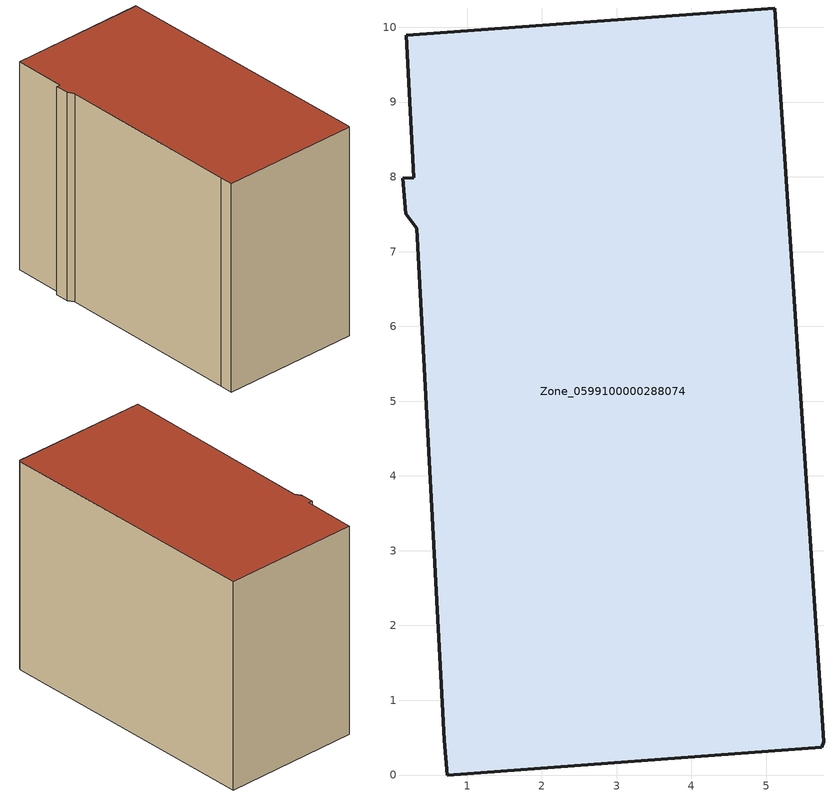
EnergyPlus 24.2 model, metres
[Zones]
Zone_0599100000288074
 floor ground (C_G): 0.32,7.31 0.18,7.51 0.14,7.98 0.29,7.99 0.18,9.89 5.11,10.26 5.77,0.45 5.74,0.37 0.73,0 0.7,0.46 z0
 wall outside (C_F): 5.74,0.37 5.77,0.45 5.11,10.26 0.18,9.89 0.29,7.99 0.14,7.98 0.18,7.51 0.32,7.31 0.7,0.46 0.73,0 5.74,0.37 z0:7.57
 roof outside (C_R): 0.18,7.51 0.32,7.31 0.7,0.46 0.73,0 5.74,0.37 5.77,0.45 5.11,10.26 0.18,9.89 0.29,7.99 0.14,7.98 z7.57
[BUILDING]
Pand.0599100000288074: North Axis=0; Terrain=City; Loads Convergence Tolerance Value=0.04; Temperature Convergence Tolerance Value=0.4; Solar Distribution=FullExterior; Maximum Number of Warmup Days=25; Minimum Number of Warmup Days=1
[Site:Location]
Rotterdam.The.Hague.AP_ZH_NLD Design_Conditions: Latitude=51.96; Longitude=4.45; Time Zone=1; Elevation=-4.5
[SITE:GROUNDTEMPERATURE:BUILDINGSURFACE]
18, 18, 18, 18, 18, 18, 18, 18, 18, 18, 18, 18
[MATERIAL] Thermal Absorptance=0.9; Solar Absorptance=0.7; Visible Absorptance=0.7
Name | Roughness | Thickness | Conductivity | Density | Specific Heat
G.TC.1946 | MediumSmooth | 0.15 | 1 | 540 | 1210
F.TC.1946 | Rough | 0.3 | 0.857143 | 1920 | 840
R.TC.1946 | MediumRough | 0.2 | 0.909091 | 1500 | 1000
[CONSTRUCTION]
C_G: G.TC.1946
C_F: F.TC.1946
C_R: R.TC.1946
[ZONE]
Zone_0599100000288074: Type=1; Multiplier=1; Ceiling Height=Autocalculate; Volume=Autocalculate; Floor Area=autocalculate; Part of Total Floor Area=Yes
[ZONEINFILTRATION:DESIGNFLOWRATE]
Infil_Zone_0599100000288074: Zone or ZoneList or Space or SpaceList=Zone_0599100000288074; Schedule=AlwaysOn; Design Flow Rate Calculation Method=Flow/Area; Flow Rate per Floor Area=0.003; Constant Term Coefficient=1; Temperature Term Coefficient=0; Velocity Term Coefficient=0; Velocity Squared Term Coefficient=0
[HVACTEMPLATE:ZONE:IDEALLOADSAIRSYSTEM]
Zone_0599100000288074: Maximum Heating Supply Air Temperature=50; Minimum Cooling Supply Air Temperature=13; Maximum Heating Supply Air Humidity Ratio=0.0156; Minimum Cooling Supply Air Humidity Ratio=0.0077; Heating Limit=NoLimit; Cooling Limit=NoLimit; Dehumidification Control Type=ConstantSensibleHeatRatio; Cooling Sensible Heat Ratio=0.7; Dehumidification Setpoint=60; Humidification Control Type=None; Humidification Setpoint=30; Outdoor Air Method=None; Outdoor Air Flow Rate per Person=0.00944; Outdoor Air Flow Rate per Zone Floor Area=0; Outdoor Air Flow Rate per Zone=0; Demand Controlled Ventilation Type=None; Outdoor Air Economizer Type=NoEconomizer; Heat Recovery Type=None; Sensible Heat Recovery Effectiveness=0.7; Latent Heat Recovery Effectiveness=0.65
[ZONECONTROL:THERMOSTAT]
ThermostatControl_Zone_0599100000288074: Zone or ZoneList=Zone_0599100000288074; Control Type Schedule=DualSetpointControlType; Control 1=Thermostat_Zone_0599100000288074; Temperature Difference Between Cutout And Setpoint=0
[THERMOSTATSETPOINT:DUALSETPOINT]
Thermostat_Zone_0599100000288074: Heating Setpoint Temperature Schedule=HeatingSetpoint_Zone_0599100000288074; Cooling Setpoint Temperature Schedule=CoolingSetpoint_Zone_0599100000288074
[SCHEDULE:COMPACT]
HeatingSetpoint_Zone_0599100000288074: Through: 12/31, For: AllDays, Until: 24:00, 21
CoolingSetpoint_Zone_0599100000288074: Through: 12/31, For: AllDays, Until: 24:00, 24
DualSetpointControlType: Through: 12/31, For: AllDays, Until: 24:00, 4
AlwaysOn: Through: 12/31, For: AllDays, Until: 24:00, 1
